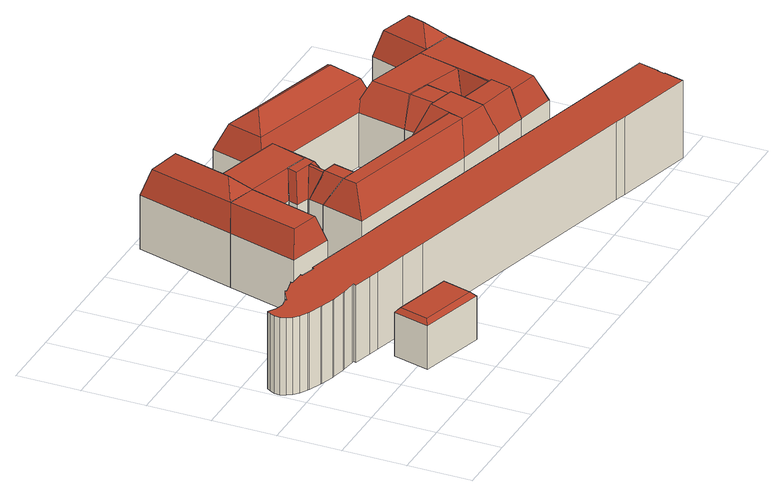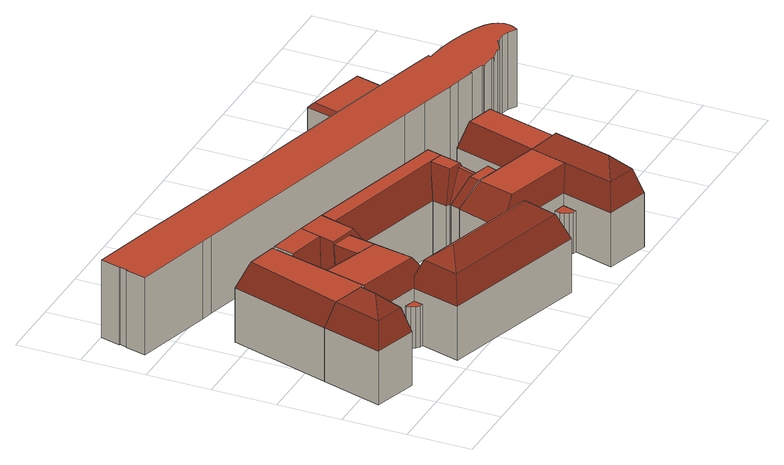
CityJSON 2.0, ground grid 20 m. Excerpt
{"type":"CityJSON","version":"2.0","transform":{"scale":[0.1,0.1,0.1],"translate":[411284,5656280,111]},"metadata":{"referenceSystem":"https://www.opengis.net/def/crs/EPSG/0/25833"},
"CityObjects":{
"building1":{"type":"Building","attributes":{"Dachtyp_tdc":"tdcCutTentRoof","Gemeindeschluessel":14612000,"Dachneigung":0.024,"QualitaetDacherkennung":74,"Geometrietyp2DReferenz":"3000","measuredHeight":15.47,"function":"31001_9998","roofType":"9999"},"geometry":[{"type":"Solid","lod":"2","boundaries":[[[[0,1,2,3]],[[1,4,5,2]],[[4,6,7,5]],[[6,0,3,7]],[[1,0,8,9]],[[4,1,9,10]],[[6,4,10,11]],[[0,6,11,8]],[[11,10,9,8]],[[3,2,5,7]]]],"semantics":{"surfaces":[{"type":"WallSurface"},{"type":"RoofSurface"},{"type":"GroundSurface"}],"values":[[0,0,0,0,1,1,1,1,1,2]]}}]},
"building2":{"type":"Building","attributes":{"Dachtyp_tdc":"tdcPolyFlatRoof","Gemeindeschluessel":14612000,"Dachneigung":0,"QualitaetDacherkennung":36,"Geometrietyp2DReferenz":"3000","measuredHeight":25.08,"function":"31001_9998","roofType":"1000"},"geometry":[{"type":"Solid","lod":"2","boundaries":[[[[12,13,14,15]],[[13,16,17,14]],[[16,18,19,17]],[[18,20,21,19]],[[20,22,23,21]],[[22,24,25,23]],[[24,26,27,25]],[[26,28,29,27]],[[28,30,31,29]],[[30,32,33,31]],[[32,34,35,33]],[[34,36,37,35]],[[36,38,39,37]],[[38,40,41,39]],[[40,42,43,41]],[[42,44,45,43]],[[44,46,47,45]],[[46,48,49,47]],[[48,50,51,49]],[[50,52,53,51]],[[52,54,55,53]],[[54,56,57,55]],[[56,58,59,57]],[[58,60,61,59]],[[60,62,63,61]],[[62,64,65,63]],[[64,66,67,65]],[[66,68,69,67]],[[68,70,71,69]],[[70,72,73,71]],[[72,74,75,73]],[[74,76,77,75]],[[76,78,79,77]],[[78,80,81,79]],[[80,82,83,81]],[[82,84,85,83]],[[84,86,87,85]],[[86,88,89,87]],[[88,90,91,89]],[[90,92,93,91]],[[92,94,95,93]],[[94,96,97,95]],[[96,98,99,97]],[[98,100,101,99]],[[100,102,103,101]],[[102,104,105,103]],[[104,106,107,105]],[[104,102,100,98,96,94,92,90,88,86,84,82,80,78,76,74,72,70,68,66,64,62,60,58,56,54,52,50,48,46,44,42,40,38,36,34,32,30,28,26,24,22,20,18,16,13,12,108,109,110,111,112,106]],[[107,113,114,115,116,117,15,14,17,19,21,23,25,27,29,31,33,35,37,39,41,43,45,47,49,51,53,55,57,59,61,63,65,67,69,71,73,75,77,79,81,83,85,87,89,91,93,95,97,99,101,103,105]],[[106,112,113,107]],[[112,111,114,113]],[[111,110,115,114]],[[110,109,116,115]],[[109,108,117,116]],[[108,12,15,117]]]],"semantics":{"surfaces":[{"type":"WallSurface"},{"type":"RoofSurface"},{"type":"GroundSurface"}],"values":[[0,0,0,0,0,0,0,0,0,0,0,0,0,0,0,0,0,0,0,0,0,0,0,0,0,0,0,0,0,0,0,0,0,0,0,0,0,0,0,0,0,0,0,0,0,0,0,1,2,0,0,0,0,0,0]]}}]},
"building3":{"type":"Building","attributes":{"Gemeindeschluessel":14612000,"Dachneigung":20.91,"Dachorientierung":-74.24,"MittlereTraufHoehe":128.64,"QualitaetDacherkennung":100,"ObjektHoehe":30.22,"BodenHoehe":111.21,"Geometrietyp2DReferenz":"3000","AbsoluteHoehe":141.43,"Dachflaeche":1705.58,"measuredHeight":30.22,"function":"31001_9998","roofType":"9999","storeysAboveGround":10},"children":["building3-1","building3-2","building3-3","building3-4","building3-5","building3-6","building3-7","building3-8","building3-9","building3-10","building3-11","building3-12","building3-13","building3-14","building3-15","building3-16","building3-17","building3-18"],"geometry":[{"type":"MultiSurface","lod":"2","boundaries":[[[118,119,120,121]],[[122,123,124,125]],[[123,118,121,124]],[[119,118,126,127]],[[122,119,127,128]],[[123,122,128,129]],[[118,123,129,126]],[[127,126,130,131]],[[128,127,131]],[[129,128,131,130]],[[126,129,130]],[[121,120,125,124]],[[125,120,119,122],[132,133,134,135]],[[132,135,134,133]]],"semantics":{"surfaces":[{"type":"WallSurface"},{"type":"RoofSurface"},{"type":"GroundSurface"},{"type":"ClosureSurface","isClosure":"1","QuelleClosure":"LoD2WallSurface"}],"values":[0,0,0,1,1,1,1,1,1,1,1,2,0,3]}}]},
"building3-1":{"type":"BuildingPart","attributes":{"Dachneigung":90,"Dachorientierung":18.43,"MittlereTraufHoehe":128.64,"QualitaetDacherkennung":100,"BodenHoehe":111.2,"ObjektTeilHoehe":25.52,"Geometrietyp2DReferenz":"3000","AbsoluteHoehe":136.72,"Dachflaeche":1009.16,"measuredHeight":25.52,"roofType":"9999","storeysAboveGround":9},"parents":["building3"],"geometry":[{"type":"MultiSurface","lod":"2","boundaries":[[[136,137,138,139]],[[137,140,141,138]],[[140,142,143,141]],[[142,136,139,143]],[[137,136,144,145]],[[140,137,145,146]],[[142,140,146,147]],[[136,142,147,144]],[[146,145,144,147]],[[139,138,141,143]]],"semantics":{"surfaces":[{"type":"WallSurface"},{"type":"RoofSurface"},{"type":"GroundSurface"}],"values":[0,0,0,0,1,1,1,0,1,2]}}]},
"building3-2":{"type":"BuildingPart","attributes":{"Dachneigung":90,"Dachorientierung":108.64,"MittlereTraufHoehe":128.64,"QualitaetDacherkennung":100,"BodenHoehe":111.23,"ObjektTeilHoehe":25.49,"Geometrietyp2DReferenz":"3000","AbsoluteHoehe":136.72,"Dachflaeche":799.8,"measuredHeight":25.49,"roofType":"9999","storeysAboveGround":8},"parents":["building3"],"geometry":[{"type":"MultiSurface","lod":"2","boundaries":[[[148,149,150,151]],[[149,152,153,150]],[[154,148,151,155,156]],[[149,148,157,158]],[[152,149,158,159]],[[154,152,159,147]],[[148,154,147,157]],[[159,158,157,147]],[[151,150,153,132,160,161,155]],[[161,160,162,133,132,153,152,154,156,163]],[[156,155,161,163]],[[160,132,133,162]]],"semantics":{"surfaces":[{"type":"WallSurface"},{"type":"RoofSurface"},{"type":"GroundSurface"},{"type":"ClosureSurface","isClosure":"1","QuelleClosure":"LoD2WallSurface"}],"values":[0,0,0,1,1,1,0,1,2,0,3,3]}}]},
"building3-3":{"type":"BuildingPart","attributes":{"Dachneigung":8.54,"Dachorientierung":0,"MittlereTraufHoehe":132.68,"QualitaetDacherkennung":100,"BodenHoehe":111.21,"ObjektTeilHoehe":25.51,"Geometrietyp2DReferenz":"3000","AbsoluteHoehe":136.72,"Dachflaeche":83.97,"measuredHeight":25.51,"roofType":"2100","storeysAboveGround":9},"parents":["building3"],"geometry":[{"type":"MultiSurface","lod":"2","boundaries":[[[157,164,165,166]],[[164,167,168,165]],[[167,169,170,168]],[[169,157,166,170]],[[169,167,164,157]],[[166,165,168,170]]],"semantics":{"surfaces":[{"type":"WallSurface"},{"type":"RoofSurface"},{"type":"GroundSurface"}],"values":[0,0,0,0,1,2]}}]},
"building3-4":{"type":"BuildingPart","attributes":{"Dachneigung":16.65,"Dachorientierung":-164.93,"MittlereTraufHoehe":128.64,"QualitaetDacherkennung":100,"BodenHoehe":111.22,"ObjektTeilHoehe":26.28,"Geometrietyp2DReferenz":"3000","AbsoluteHoehe":137.5,"Dachflaeche":224.05,"measuredHeight":26.28,"roofType":"9999","storeysAboveGround":9},"parents":["building3"],"geometry":[{"type":"MultiSurface","lod":"2","boundaries":[[[171,172,173,174,175]],[[176,177,178,179]],[[172,171,180,181]],[[176,182,172,181,183]],[[177,176,183,184]],[[171,177,184,180]],[[183,181,180,184]],[[175,174,179,178]],[[179,174,173,185,182,176]],[[173,172,182,185]],[[177,171,175,178]]],"semantics":{"surfaces":[{"type":"WallSurface"},{"type":"RoofSurface"},{"type":"GroundSurface"},{"type":"ClosureSurface","isClosure":"1","QuelleClosure":"LoD2WallSurface"}],"values":[0,0,1,1,1,0,1,2,0,3,3]}}]},
"building3-5":{"type":"BuildingPart","attributes":{"Dachneigung":38.92,"Dachorientierung":-160.86,"MittlereTraufHoehe":128.64,"QualitaetDacherkennung":100,"BodenHoehe":111.26,"ObjektTeilHoehe":25.46,"Geometrietyp2DReferenz":"3000","AbsoluteHoehe":136.72,"Dachflaeche":70,"measuredHeight":25.46,"roofType":"9999","storeysAboveGround":8},"parents":["building3"],"geometry":[{"type":"MultiSurface","lod":"2","boundaries":[[[172,186,187,173]],[[188,182,185,189]],[[186,172,190,191]],[[188,186,191,192]],[[182,188,192,193]],[[172,182,193,190]],[[192,191,190,193]],[[173,187,189,185]],[[186,188,189,187]],[[182,172,173,185]]],"semantics":{"surfaces":[{"type":"WallSurface"},{"type":"RoofSurface"},{"type":"GroundSurface"},{"type":"ClosureSurface","isClosure":"1","QuelleClosure":"LoD2WallSurface"}],"values":[0,0,1,0,1,0,1,2,3,3]}}]},
"building3-6":{"type":"BuildingPart","attributes":{"Dachneigung":90,"Dachorientierung":0,"MittlereTraufHoehe":124.46,"QualitaetDacherkennung":100,"BodenHoehe":111.19,"ObjektTeilHoehe":13.28,"Geometrietyp2DReferenz":"3000","AbsoluteHoehe":124.46,"Dachflaeche":14.6,"measuredHeight":13.28,"roofType":"1000","storeysAboveGround":4},"parents":["building3"],"geometry":[{"type":"MultiSurface","lod":"2","boundaries":[[[194,195,196,197]],[[195,198,199,196]],[[198,200,201,199]],[[200,202,203,201]],[[202,204,124,203]],[[204,205,206,124]],[[205,194,197,206]],[[205,204,202,200,198,195,194]],[[197,196,199,201,203,124,206]]],"semantics":{"surfaces":[{"type":"WallSurface"},{"type":"RoofSurface"},{"type":"GroundSurface"}],"values":[0,0,0,0,0,0,0,1,2]}}]},
"building3-7":{"type":"BuildingPart","attributes":{"Dachneigung":90,"Dachorientierung":0,"MittlereTraufHoehe":124.46,"QualitaetDacherkennung":100,"BodenHoehe":111.2,"ObjektTeilHoehe":13.26,"Geometrietyp2DReferenz":"3000","AbsoluteHoehe":124.46,"Dachflaeche":14.6,"measuredHeight":13.26,"roofType":"1000","storeysAboveGround":4},"parents":["building3"],"geometry":[{"type":"MultiSurface","lod":"2","boundaries":[[[207,208,209,210]],[[208,211,212,209]],[[211,213,214,212]],[[213,215,216,214]],[[213,211,208,207,217,218,215]],[[216,219,220,210,209,212,214]],[[215,218,219,216]],[[218,217,220,219]],[[217,207,210,220]]],"semantics":{"surfaces":[{"type":"WallSurface"},{"type":"RoofSurface"},{"type":"GroundSurface"}],"values":[0,0,0,0,1,2,0,0,0]}}]},
"building3-8":{"type":"BuildingPart","attributes":{"Dachneigung":16.8,"Dachorientierung":15.6,"MittlereTraufHoehe":128.64,"QualitaetDacherkennung":100,"BodenHoehe":111.22,"ObjektTeilHoehe":30.21,"Geometrietyp2DReferenz":"3000","AbsoluteHoehe":141.43,"Dachflaeche":1105.22,"measuredHeight":30.21,"roofType":"9999","storeysAboveGround":10},"parents":["building3"],"geometry":[{"type":"MultiSurface","lod":"2","boundaries":[[[221,222,223,224]],[[225,221,224,226]],[[227,226,228,229]],[[223,227,229]],[[224,223,229,228]],[[226,224,228]],[[230,220,219,231,232,233]],[[222,221,233,232]],[[221,225,230,233]],[[234,225,226,227]],[[231,219,218,217,220,230,225,234]],[[219,220,217,218]],[[234,222,232,231]],[[222,234,227,223]]],"semantics":{"surfaces":[{"type":"RoofSurface"},{"type":"GroundSurface"},{"type":"WallSurface"},{"type":"ClosureSurface","isClosure":"1","QuelleClosure":"LoD2WallSurface"},{"type":"ClosureSurface","isClosure":"1","QuelleClosure":"LoD2RoofSurface"}],"values":[0,0,0,0,0,0,1,2,2,0,2,3,3,4]}}]},
"building3-9":{"type":"BuildingPart","attributes":{"Dachneigung":90,"Dachorientierung":0,"MittlereTraufHoehe":124.46,"QualitaetDacherkennung":100,"BodenHoehe":111.22,"ObjektTeilHoehe":13.24,"Geometrietyp2DReferenz":"3000","AbsoluteHoehe":124.46,"Dachflaeche":6.97,"measuredHeight":13.24,"roofType":"1000","storeysAboveGround":4},"parents":["building3"],"geometry":[{"type":"MultiSurface","lod":"2","boundaries":[[[163,235,236,161]],[[235,237,238,236]],[[237,239,240,238]],[[239,241,242,243,240]],[[156,241,239,237,235,163]],[[161,236,238,240,243,155]],[[243,242,244,155]],[[244,242,241,156]],[[155,244,156,163,161]]],"semantics":{"surfaces":[{"type":"WallSurface"},{"type":"RoofSurface"},{"type":"GroundSurface"},{"type":"ClosureSurface","isClosure":"1","QuelleClosure":"LoD2WallSurface"}],"values":[0,0,0,0,1,2,0,3,3]}}]},
"building3-10":{"type":"BuildingPart","attributes":{"Dachneigung":16.8,"Dachorientierung":16.76,"MittlereTraufHoehe":128.64,"QualitaetDacherkennung":100,"BodenHoehe":111.28,"ObjektTeilHoehe":30.15,"Geometrietyp2DReferenz":"3000","AbsoluteHoehe":141.43,"Dachflaeche":712.12,"measuredHeight":30.15,"roofType":"9999","storeysAboveGround":10},"parents":["building3"],"geometry":[{"type":"MultiSurface","lod":"2","boundaries":[[[245,136,246,247]],[[136,248,249,246]],[[250,245,247,251]],[[136,245,252,144]],[[248,136,144,253]],[[250,248,253,254]],[[245,250,254,252]],[[144,252,255,256]],[[253,144,256]],[[254,253,256,255]],[[252,254,255]],[[247,246,249,244,242,251]],[[251,242,241,156,244,249,248,250]],[[242,244,156,241]]],"semantics":{"surfaces":[{"type":"WallSurface"},{"type":"RoofSurface"},{"type":"GroundSurface"},{"type":"ClosureSurface","isClosure":"1","QuelleClosure":"LoD2WallSurface"}],"values":[0,0,0,1,1,1,1,1,1,1,1,2,0,3]}}]},
"building3-11":{"type":"BuildingPart","attributes":{"Dachneigung":24.87,"Dachorientierung":-76.43,"MittlereTraufHoehe":128.64,"QualitaetDacherkennung":100,"BodenHoehe":111.15,"ObjektTeilHoehe":26.35,"Geometrietyp2DReferenz":"3000","AbsoluteHoehe":137.5,"Dachflaeche":299.81,"measuredHeight":26.35,"roofType":"9999","storeysAboveGround":9},"parents":["building3"],"geometry":[{"type":"MultiSurface","lod":"2","boundaries":[[[257,140,258,259]],[[260,257,259,261]],[[258,262,261,259]],[[263,264,265,266]],[[260,267,264,263,268]],[[267,140,265,264]],[[140,257,269,266,265]],[[267,260,261,262]],[[140,267,262,258]],[[263,266,269,268]],[[269,257,260,268]]],"semantics":{"surfaces":[{"type":"RoofSurface"},{"type":"WallSurface"},{"type":"GroundSurface"},{"type":"ClosureSurface","isClosure":"1","QuelleClosure":"LoD2WallSurface"}],"values":[0,1,0,2,1,1,1,0,1,1,3]}}]},
"building3-12":{"type":"BuildingPart","attributes":{"Dachneigung":19.63,"Dachorientierung":15.77,"MittlereTraufHoehe":128.64,"QualitaetDacherkennung":100,"BodenHoehe":111.19,"ObjektTeilHoehe":25.53,"Geometrietyp2DReferenz":"3000","AbsoluteHoehe":136.72,"Dachflaeche":187.23,"measuredHeight":25.53,"roofType":"9999","storeysAboveGround":9},"parents":["building3"],"geometry":[{"type":"MultiSurface","lod":"2","boundaries":[[[270,188,189,271,272]],[[273,274,275,276]],[[188,270,277,278]],[[273,186,188,278,279]],[[274,273,279,280]],[[270,274,280,277]],[[279,278,277,280]],[[272,271,276,275]],[[276,271,189,187,186,273]],[[189,188,186,187]],[[272,275,274,270]]],"semantics":{"surfaces":[{"type":"WallSurface"},{"type":"RoofSurface"},{"type":"GroundSurface"},{"type":"ClosureSurface","isClosure":"1","QuelleClosure":"LoD2WallSurface"}],"values":[0,0,1,1,1,0,1,2,0,3,3]}}]},
"building3-13":{"type":"BuildingPart","attributes":{"Dachneigung":90,"Dachorientierung":0,"MittlereTraufHoehe":124.46,"QualitaetDacherkennung":100,"BodenHoehe":111.22,"ObjektTeilHoehe":13.25,"Geometrietyp2DReferenz":"3000","AbsoluteHoehe":124.46,"Dachflaeche":9.14,"measuredHeight":13.25,"roofType":"1000","storeysAboveGround":4},"parents":["building3"],"geometry":[{"type":"MultiSurface","lod":"2","boundaries":[[[134,281,282,135]],[[281,283,284,282]],[[283,285,286,284]],[[285,287,288,286]],[[287,162,160,288]],[[287,285,283,281,134,133,162]],[[160,132,135,282,284,286,288]],[[132,160,162,133]],[[135,132,133,134]]],"semantics":{"surfaces":[{"type":"WallSurface"},{"type":"RoofSurface"},{"type":"GroundSurface"},{"type":"ClosureSurface","isClosure":"1","QuelleClosure":"LoD2WallSurface"}],"values":[0,0,0,0,0,1,2,3,3]}}]},
"building3-14":{"type":"BuildingPart","attributes":{"Dachneigung":27.86,"Dachorientierung":104.99,"MittlereTraufHoehe":128.64,"QualitaetDacherkennung":100,"BodenHoehe":111.18,"ObjektTeilHoehe":26.32,"Geometrietyp2DReferenz":"3000","AbsoluteHoehe":137.5,"Dachflaeche":1229.13,"measuredHeight":26.32,"roofType":"9999","storeysAboveGround":9},"parents":["building3"],"geometry":[{"type":"MultiSurface","lod":"2","boundaries":[[[289,290,291,292]],[[290,171,175,291]],[[290,289,293,294]],[[171,290,294,180]],[[295,177,171,180,296]],[[289,295,296,293]],[[180,294,293,296]],[[292,291,175,297]],[[177,295,297,175,178]],[[175,171,177,178]],[[295,289,292,297]]],"semantics":{"surfaces":[{"type":"WallSurface"},{"type":"RoofSurface"},{"type":"GroundSurface"},{"type":"ClosureSurface","isClosure":"1","QuelleClosure":"LoD2WallSurface"}],"values":[0,0,1,1,1,0,1,2,0,3,3]}}]},
"building3-15":{"type":"BuildingPart","attributes":{"Dachneigung":31.15,"Dachorientierung":-75.98,"MittlereTraufHoehe":128.64,"QualitaetDacherkennung":100,"BodenHoehe":111.18,"ObjektTeilHoehe":26.32,"Geometrietyp2DReferenz":"3000","AbsoluteHoehe":137.5,"Dachflaeche":645.85,"measuredHeight":26.32,"roofType":"9999","storeysAboveGround":9},"parents":["building3"],"geometry":[{"type":"MultiSurface","lod":"2","boundaries":[[[257,289,292,269]],[[298,299,300,301,302]],[[257,260,298,302,259]],[[289,257,259,293]],[[300,295,289,293,301]],[[259,302,301,293]],[[303,304,268,269,292,297]],[[303,300,299,305,304]],[[298,304,305,299]],[[268,304,298,260]],[[257,269,268,260]],[[303,297,295,300]],[[289,295,297,292]]],"semantics":{"surfaces":[{"type":"WallSurface"},{"type":"RoofSurface"},{"type":"GroundSurface"},{"type":"ClosureSurface","isClosure":"1","QuelleClosure":"LoD2WallSurface"}],"values":[0,1,1,1,1,1,2,0,3,0,3,0,3]}}]},
"building3-16":{"type":"BuildingPart","attributes":{"Dachneigung":90,"Dachorientierung":16.33,"MittlereTraufHoehe":128.64,"QualitaetDacherkennung":100,"BodenHoehe":111.22,"ObjektTeilHoehe":25.5,"Geometrietyp2DReferenz":"3000","AbsoluteHoehe":136.72,"Dachflaeche":706.64,"measuredHeight":25.5,"roofType":"9999","storeysAboveGround":9},"parents":["building3"],"geometry":[{"type":"MultiSurface","lod":"2","boundaries":[[[234,306,307,231]],[[306,308,309,307]],[[308,222,232,309]],[[306,234,227,310]],[[308,306,310,311]],[[222,308,311,223]],[[311,310,227,223]],[[231,307,309,232]],[[222,234,231,232]],[[234,222,223,227]]],"semantics":{"surfaces":[{"type":"WallSurface"},{"type":"RoofSurface"},{"type":"GroundSurface"},{"type":"ClosureSurface","isClosure":"1","QuelleClosure":"LoD2WallSurface"}],"values":[0,0,0,1,1,1,1,2,3,3]}}]},
"building3-17":{"type":"BuildingPart","attributes":{"Dachneigung":90,"Dachorientierung":-74.02,"MittlereTraufHoehe":128.64,"QualitaetDacherkennung":100,"BodenHoehe":111.22,"ObjektTeilHoehe":25.5,"Geometrietyp2DReferenz":"3000","AbsoluteHoehe":136.72,"Dachflaeche":824.79,"measuredHeight":25.5,"roofType":"9999","storeysAboveGround":9},"parents":["building3"],"geometry":[{"type":"MultiSurface","lod":"2","boundaries":[[[312,270,272,313]],[[314,315,218,219,316]],[[312,315,317,318]],[[270,312,318,277]],[[314,274,270,277,227]],[[315,314,227,317]],[[277,318,317,227]],[[219,216,206,124,313,272,275,316]],[[313,124,204,205,206,216,215,218,315,312]],[[124,206,205,204]],[[216,219,218,215]],[[316,275,274,314]],[[270,274,275,272]]],"semantics":{"surfaces":[{"type":"WallSurface"},{"type":"RoofSurface"},{"type":"GroundSurface"},{"type":"ClosureSurface","isClosure":"1","QuelleClosure":"LoD2WallSurface"}],"values":[0,0,1,1,1,0,1,2,0,3,3,0,3]}}]},
"building3-18":{"type":"BuildingPart","attributes":{"Dachneigung":33.75,"Dachorientierung":-169.19,"MittlereTraufHoehe":128.64,"QualitaetDacherkennung":100,"BodenHoehe":111.19,"ObjektTeilHoehe":25.53,"Geometrietyp2DReferenz":"3000","AbsoluteHoehe":136.72,"Dachflaeche":174.91,"measuredHeight":25.53,"roofType":"9999","storeysAboveGround":9},"parents":["building3"],"geometry":[{"type":"MultiSurface","lod":"2","boundaries":[[[299,149,150,305]],[[149,319,320,150]],[[319,298,304,320]],[[149,299,321,158]],[[319,149,158,322]],[[298,319,322,323]],[[299,298,323,321]],[[322,158,321,323]],[[305,150,320,304]],[[298,299,305,304]]],"semantics":{"surfaces":[{"type":"WallSurface"},{"type":"RoofSurface"},{"type":"GroundSurface"},{"type":"ClosureSurface","isClosure":"1","QuelleClosure":"LoD2WallSurface"}],"values":[0,0,0,1,0,1,0,1,2,3]}}]}
},
"vertices":[
[532,221,152],[501,105,152],[501,105,11],[532,221,11],[292,161,152],[292,161,11],[323,277,152],[323,277,11],[516,212,166],[491,121,166],[308,170,166],[333,262,166],
[1419,226,253],[1455,217,253],[1455,217,3],[1419,226,3],[1705,152,253],[1705,152,3],[1689,88,253],[1689,88,3],[1687,89,253],[1687,89,3],[1681,66,253],[1681,66,3],[1683,65,253],[1683,65,3],[1666,1,253],[1666,1,3],[1415,65,253],[1415,65,3],[1380,75,253],[1380,75,3],[545,290,253],[545,290,3],[459,312,253],[459,312,3],[351,340,253],[351,340,3],[316,349,253],[316,349,3],[258,365,253],[258,365,3],[260,374,253],[260,374,3],[254,374,253],[254,374,3],[211,379,253],[211,379,3],[206,380,253],[206,380,3],[162,389,253],[162,389,3],[157,390,253],[157,390,3],[114,404,253],[114,404,3],[110,405,253],[110,405,3],[68,422,253],[68,422,3],[63,424,253],[63,424,3],[39,438,253],[39,438,3],[23,452,253],[23,452,3],[13,467,253],[13,467,3],[8,484,253],[8,484,3],[9,502,253],[9,502,3],[15,517,253],[15,517,3],[24,530,253],[24,530,3],[50,514,253],[50,514,3],[75,507,253],[75,507,3],[100,511,253],[100,511,3],[104,512,253],[104,512,3],[105,507,253],[105,507,3],[143,531,253],[143,531,3],[147,533,253],[147,533,3],[150,528,253],[150,528,3],[193,537,253],[193,537,3],[198,538,253],[198,538,3],[199,532,253],[199,532,3],[243,530,253],[243,530,3],[247,530,253],[247,530,3],[247,524,253],[247,524,3],[290,511,253],[290,511,3],[295,510,253],[295,510,3],[585,442,253],[498,464,253],[390,492,253],[355,501,253],[297,516,253],[297,516,3],[355,501,3],[390,492,3],[498,464,3],[585,442,3],
[896,1093,176],[1369,959,176],[1369,959,2],[896,1093,2],[1321,786,176],[847,920,176],[847,920,2],[1321,786,2],[918,1055,257],[1331,938,257],[1299,824,257],[886,941,257],[958,982,304],[1259,897,304],[1326,806,2],[1326,806,135],[1334,835,135],[1334,835,2],
[1630,669,176],[1533,351,176],[1533,351,2],[1630,669,2],[1406,379,176],[1406,379,2],[1492,709,176],[1492,709,2],[1613,696,257],[1510,389,257],[1414,412,257],[1497,730,257],
[1458,578,176],[1219,653,176],[1219,653,2],[1458,578,2],[1252,829,176],[1252,829,2],[1504,753,176],[1504,753,2],[1504,753,135],[1463,600,257],[1276,663,257],[1300,788,257],[1363,795,2],[1468,764,2],[1363,795,135],[1468,764,135],
[1432,482,257],[1432,482,2],[1463,600,2],[1425,500,176],[1425,500,2],[1445,582,176],[1445,582,2],
[743,687,176],[755,734,176],[755,734,3],[755,734,2],[743,687,2],[876,701,176],[865,654,176],[865,654,2],[876,701,2],[763,632,265],[781,699,265],[863,704,176],[824,688,265],[807,621,265],[863,704,3],
[758,739,176],[758,739,3],[864,709,176],[864,709,3],[781,699,257],[801,757,257],[811,754,257],[791,696,257],
[816,947,135],[825,958,135],[825,958,2],[816,947,2],[837,964,135],[837,964,2],[850,966,135],[850,966,2],[860,964,135],[860,964,2],[847,920,135],[811,930,135],[811,930,2],
[696,1009,135],[707,1001,135],[707,1001,2],[696,1009,2],[713,989,135],[713,989,2],[716,976,135],[716,976,2],[711,958,135],[711,958,2],[687,1012,135],[675,968,135],[675,968,2],[687,1012,2],
[582,1174,176],[493,857,176],[523,871,257],[599,1146,257],[721,1135,176],[692,1120,257],[615,845,257],[633,1089,304],[581,903,304],[721,1135,2],[633,818,2],[493,857,2],[582,1174,2],[633,818,176],
[1476,771,135],[1476,771,2],[1488,778,135],[1488,778,2],[1501,780,135],[1501,780,2],[1511,776,135],[1511,776,3],[1511,776,2],[1504,753,3],
[1687,860,176],[1630,669,3],[1687,860,3],[1491,710,176],[1491,710,3],[1549,901,176],[1549,901,3],[1658,847,257],[1521,723,257],[1566,874,257],[1597,811,304],[1582,759,304],
[1302,400,176],[1416,418,265],[1294,444,265],[1335,523,176],[1312,511,265],[1432,482,265],[1335,523,1],[1436,498,1],[1406,379,1],[1302,400,1],[1436,498,176],[1335,523,2],[1302,400,2],
[875,740,176],[864,709,2],[875,740,2],[714,751,176],[725,782,176],[725,782,2],[714,751,2],[836,783,257],[826,750,257],[751,771,257],[763,804,257],
[1344,834,135],[1344,834,2],[1354,825,135],[1354,825,2],[1361,813,135],[1361,813,2],[1363,800,135],[1363,800,2],
[1143,435,176],[707,550,176],[707,550,2],[1143,435,2],[1203,467,265],[751,588,265],[1176,569,176],[1217,514,265],[1176,569,2],
[1349,576,176],[1211,612,176],[1189,618,176],[1238,580,265],[1325,558,265],[1189,618,2],[1349,576,2],[1211,612,2],
[571,595,176],[571,595,2],[431,634,176],[431,634,2],[550,623,257],[463,647,257],
[929,897,176],[929,897,2],[630,809,176],[675,968,176],[630,809,2],[647,961,257],[868,898,257],
[1355,612,176],[1355,612,2],[1259,574,257],[1344,640,257],[1325,558,257]
]}
